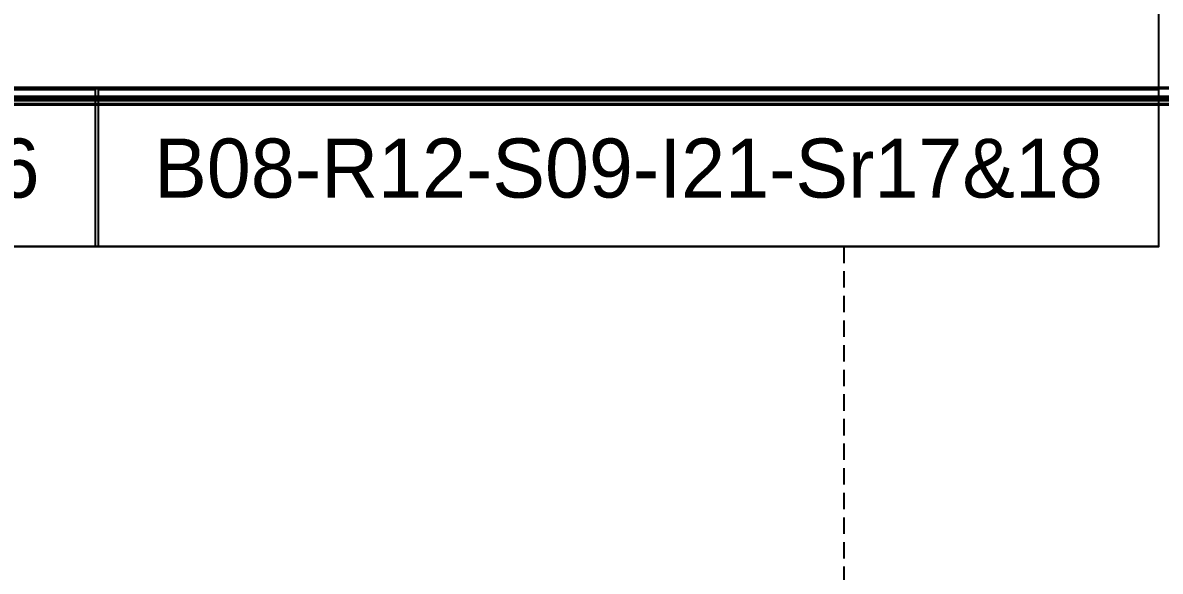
# Model space of a CAD drawing. Header units: metres. Extents: x 531791 to 532310, y 2674519 to 2674764.
# Drawn here: x 532048.32 to 532082.97, y 2674666.9 to 2674683.61 of the extents above; entities that cross this region are included whole.
import ezdxf
from ezdxf.enums import TextEntityAlignment as Align

# ---------------------------------------------------------------- set-up
doc = ezdxf.new("R2010")
doc.units = ezdxf.units.M
doc.header["$MEASUREMENT"] = 0
doc.linetypes.add('DASHED', pattern=[0.75, 0.5, -0.25])
for name, color, linetype in [('E-Inverter Grouping', 2, 'Continuous'), ('IDT', 7, 'Continuous'), ('LT Cable(AG) INV to LT Panel BL-08', 2, 'Continuous'), ('Messenger Wire-BL01 (Master Path)', 30, 'Continuous'), ('Messenger Wire-Bl01 (MW Path)', 191, 'Continuous'), ('MMS Table Block-08', 8, 'Continuous')]:
    doc.layers.add(name, color=color, linetype=linetype)
doc.styles.get("Standard").update_dxf_attribs({"font": 'Adani Regular.ttf'})

# ---------------------------------------------------------------- blocks, each defined once
blk = doc.blocks.new('MMS Table (32.292 x 4.788)')
at = {"color": 0}
blk.add_lwpolyline([(0, -0.002), (0, 4.786), (32.292, 4.786), (32.292, -0.002)], close=True, dxfattribs=at)
at = {"color": 7}
blk.add_attdef('ID1', text='', height=1.8, dxfattribs=at).set_placement((16.146, 2.392), align=Align.MIDDLE_CENTER)
blk = doc.blocks.new('IDT')
at = {"layer": 'IDT', "color": 243, "linetype": 'DASHED'}
blk.add_lwpolyline([(45.5, 32.586), (45.5, -4.032), (0, -4.032), (0, 32.586)], close=True, dxfattribs=at)

msp = doc.modelspace()

# ---------------------------------------------------------------- linework, layer by layer
at = {"layer": 'E-Inverter Grouping'}
msp.add_lwpolyline([(531985.839, 2674674.075), (531985.839, 2674696.575), (532082.915, 2674696.575), (532082.915, 2674676.791), (532018.131, 2674676.791), (532018.131, 2674669.291), (531953.447, 2674669.291), (531953.447, 2674674.075)], close=True, dxfattribs=at)
at = {"layer": 'LT Cable(AG) INV to LT Panel BL-08', "color": 5}
for points in [[(532044.371, 2674662.325), (532042.739, 2674662.325, -0.414214), (532041.839, 2674663.225), (532041.839, 2674666.35, 0.214019), (532041.538, 2674667.022), (532034.824, 2674673, -0.214019), (532034.522, 2674673.672), (532034.522, 2674675.415, 0.000594), (532034.522, 2674675.417), (532034.521, 2674676.006, -0.000594), (532034.521, 2674676.008), (532034.521, 2674680.44, -0.414214), (532035.421, 2674681.34), (532112.769, 2674681.34, 0.414214), (532113.669, 2674682.24), (532113.669, 2674682.69)], [(532046.312, 2674662.35), (532042.764, 2674662.35, -0.414214), (532041.864, 2674663.25), (532041.864, 2674666.361, 0.214019), (532041.563, 2674667.033), (532034.849, 2674673.011, -0.214019), (532034.547, 2674673.683), (532034.547, 2674675.415, 0.000594), (532034.547, 2674675.417), (532034.546, 2674676.006, -0.000594), (532034.546, 2674676.008), (532034.546, 2674680.415, -0.414214), (532035.446, 2674681.315), (532177.553, 2674681.315, 0.414214), (532178.453, 2674682.215), (532178.453, 2674682.69)], [(532046.312, 2674662.375), (532042.789, 2674662.375, -0.414214), (532041.889, 2674663.275), (532041.889, 2674666.372, 0.214019), (532041.588, 2674667.044), (532034.874, 2674673.022, -0.214019), (532034.572, 2674673.694), (532034.572, 2674675.415, 0.000594), (532034.572, 2674675.417), (532034.571, 2674676.006, -0.000594), (532034.571, 2674676.008), (532034.571, 2674680.39, -0.414214), (532035.471, 2674681.29), (532242.337, 2674681.29, 0.414214), (532243.237, 2674682.19), (532243.237, 2674682.69)], [(532046.312, 2674662.4), (532042.814, 2674662.4, -0.414214), (532041.914, 2674663.3), (532041.914, 2674666.383, 0.214019), (532041.613, 2674667.055), (532034.899, 2674673.033, -0.214019), (532034.597, 2674673.705), (532034.597, 2674675.415, 0.000594), (532034.597, 2674675.417), (532034.596, 2674676.006, -0.000594), (532034.596, 2674676.008), (532034.596, 2674680.365, -0.414214), (532035.496, 2674681.265), (532098.149, 2674681.265, -0.414214), (532099.049, 2674680.365), (532099.049, 2674652.165, 0.414214), (532099.949, 2674651.265), (532177.553, 2674651.265, 0.414214), (532178.453, 2674652.165), (532178.453, 2674652.69)], [(532046.312, 2674662.425), (532042.839, 2674662.425, -0.414214), (532041.939, 2674663.325), (532041.939, 2674666.394, 0.214019), (532041.638, 2674667.067), (532034.924, 2674673.044, -0.214019), (532034.622, 2674673.717), (532034.622, 2674675.415, 0.000594), (532034.622, 2674675.417), (532034.621, 2674676.006, -0.000594), (532034.621, 2674676.008), (532034.621, 2674680.34, -0.414214), (532035.521, 2674681.24), (532098.124, 2674681.24, -0.414214), (532099.024, 2674680.34), (532099.024, 2674652.14, 0.414214), (532099.924, 2674651.24), (532242.337, 2674651.24, 0.414214), (532243.237, 2674652.14), (532243.237, 2674652.69)]]:
    msp.add_lwpolyline(points, format="xyb", dxfattribs=at)
at = {"layer": 'Messenger Wire-BL01 (Master Path)'}
msp.add_lwpolyline([(532034.483, 2674681.377), (532244.875, 2674681.377)], dxfattribs=at)
at = {"layer": 'Messenger Wire-Bl01 (MW Path)', "const_width": 0.1}
for points in [[(532034.483, 2674681.627), (532244.875, 2674681.627)], [(532034.483, 2674681.127), (532099.161, 2674681.127)]]:
    msp.add_lwpolyline(points, dxfattribs=at)

# ---------------------------------------------------------------- block references
at = {"layer": 'IDT', "color": 8, "rotation": 180}
msp.add_blockref('IDT', (532073.323, 2674672.759), dxfattribs=at)
at = {"layer": 'MMS Table Block-08'}
for p, values in [((532018.231, 2674676.791), {'ID1': 'B08-R12-S08-I21-Sr15&16'}), ((532050.623, 2674676.791), {'ID1': 'B08-R12-S09-I21-Sr17&18'})]:
    msp.add_blockref('MMS Table (32.292 x 4.788)', p, dxfattribs=at).add_auto_attribs(values)

doc.saveas('drawing.dxf')
